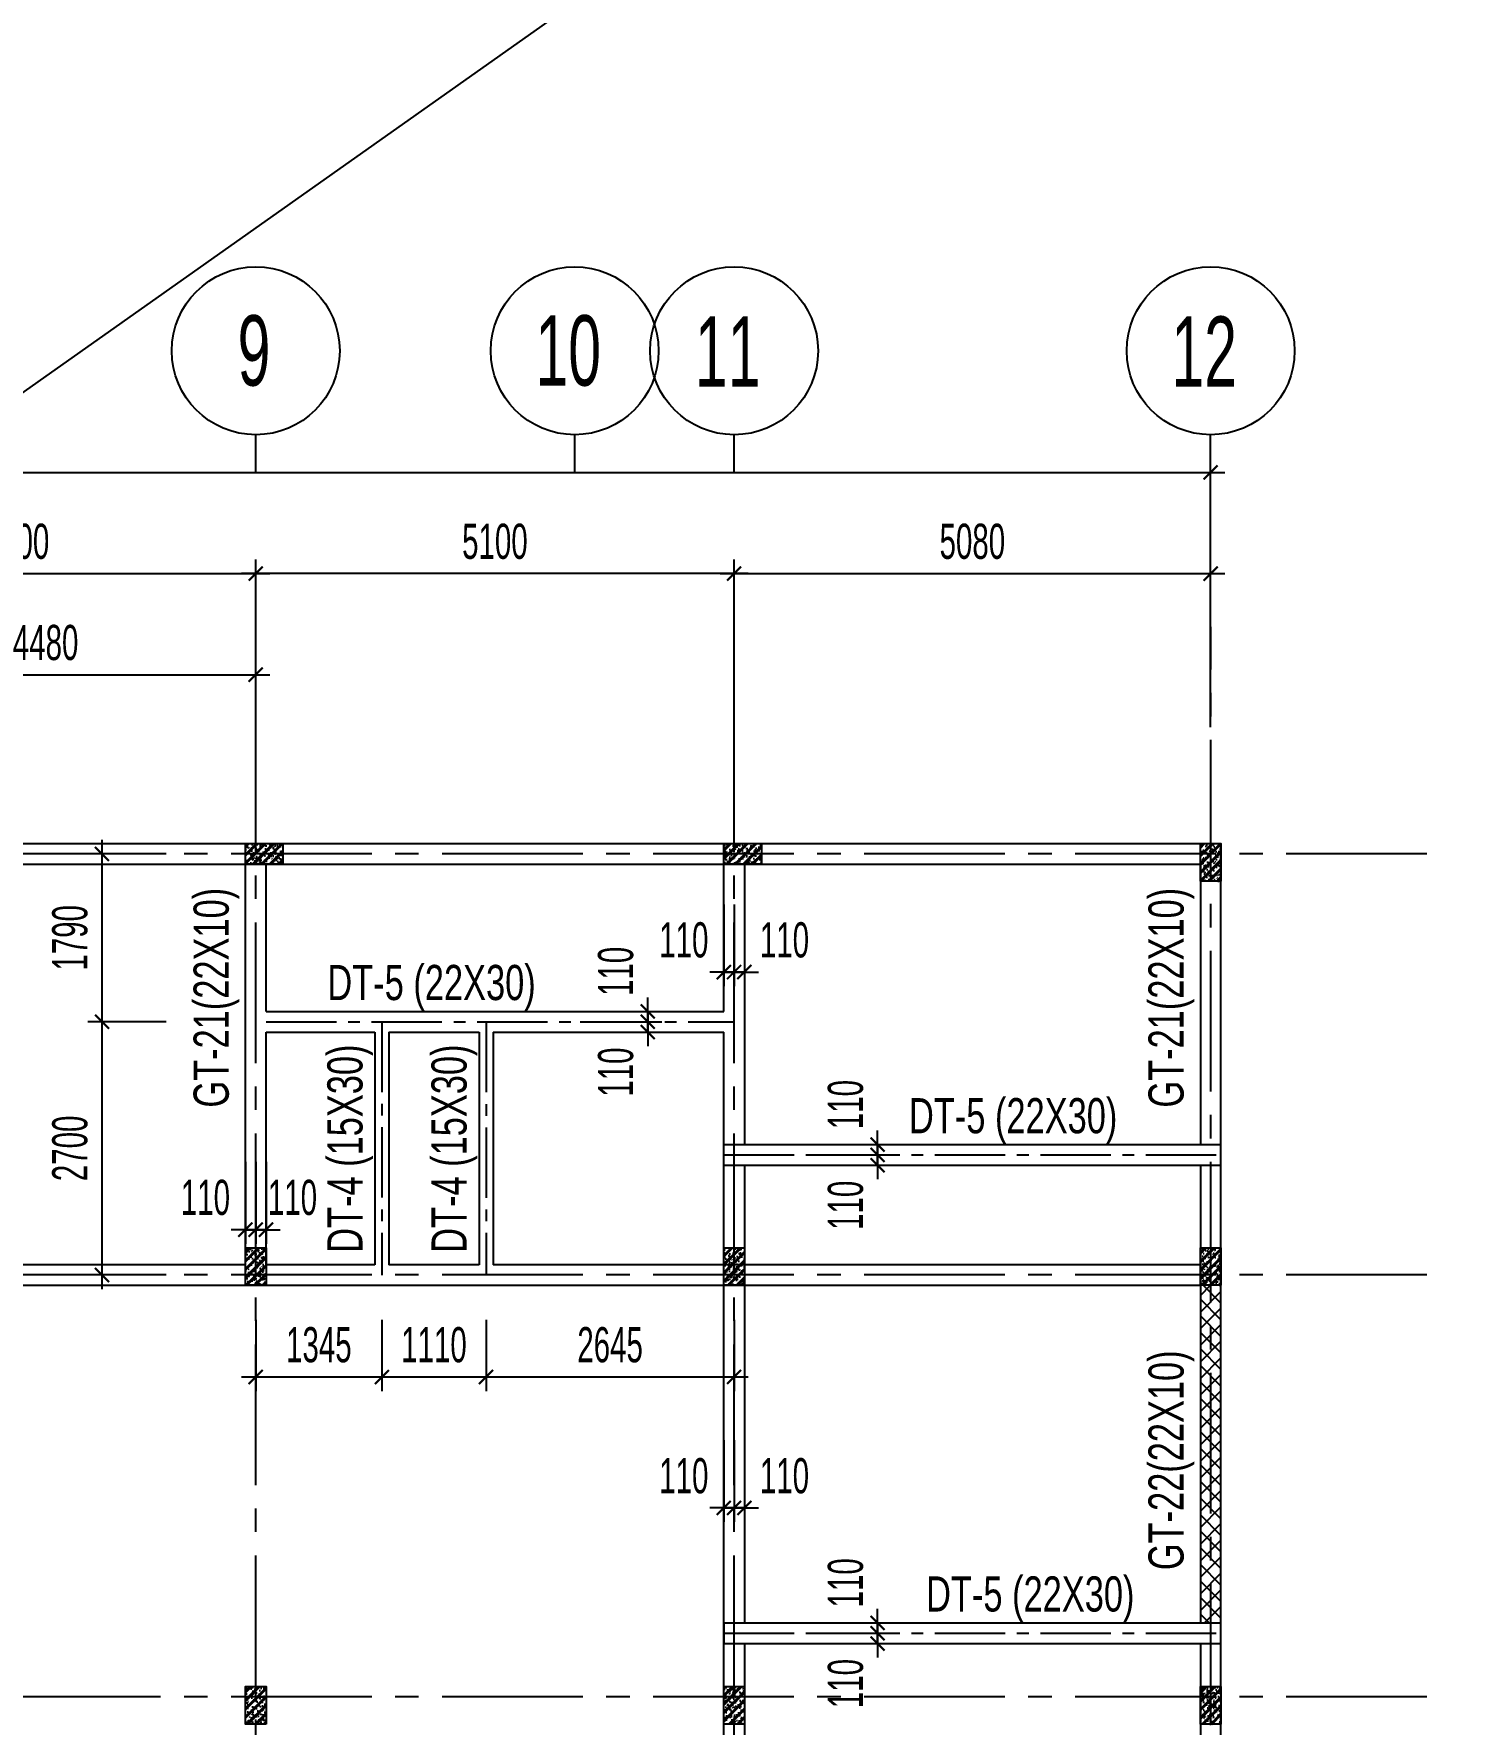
# Model space of a CAD drawing. Header units: millimetres. Extents: x 71 to 1994474, y -338610 to 1053.
# Drawn here: x 1924922 to 1940171, y -313024 to -294999 of the extents above; entities that cross this region are included whole.
import ezdxf
from ezdxf.enums import TextEntityAlignment as Align

# ---------------------------------------------------------------- set-up
doc = ezdxf.new("R2010")
doc.units = ezdxf.units.MM
doc.header["$LTSCALE"] = 1000
doc.header["$MEASUREMENT"] = 0
doc.header["$PDMODE"] = 3
doc.linetypes.add('CENTER2', pattern=[1.125, 0.75, -0.125, 0.125, -0.125])
doc.layers.get('0').update_dxf_attribs({"linetype": 'CONTINUOUS'})
doc.layers.get('Defpoints').update_dxf_attribs({"linetype": 'CONTINUOUS'})
for name, color, linetype in [('CDC.01.AXIS', 160, 'CENTER2'), ('CDC.02.DIM', 1, 'CONTINUOUS'), ('CDC.03.BORDER', 3, 'CONTINUOUS'), ('CDC.05.STEEL', 4, 'CONTINUOUS'), ('CDC.06.TEXT', 2, 'CONTINUOUS'), ('CDC.09.COLUMN', 4, 'CONTINUOUS'), ('CDC.10.HATCH', 163, 'CONTINUOUS'), ('KCS_CHI', 1, 'CONTINUOUS')]:
    doc.layers.add(name, color=color, linetype=linetype)
doc.layers.add('KCS_Plotter', color=11, linetype='CONTINUOUS', plot=False)
doc.styles.add('ARIAL', font='arial.ttf', dxfattribs={"width": 0.6})
doc.dimstyles.new('150', dxfattribs={"dimscale": 150, "dimtxt": 2.5, "dimasz": 1, "dimexe": 1, "dimexo": 0, "dimgap": 1, "dimtad": 1, "dimdec": 0, "dimdsep": 46, "dimtxsty": 'ARIAL', "dimblk": 'ARCHTICK', "dimcen": 1, "dimdle": 1, "dimclrd": 1, "dimclre": 1, "dimclrt": 2, "dimadec": 0, "dimazin": 0, "dimtfac": 0.00072, "dimtdec": 0, "dimtix": 1, "dimtmove": 2, "dimatfit": 3, "dimldrblk": 'ARCHTICK', "dimfxl": 1, "dimtolj": 1, "dimarcsym": 0})
pattern_1 = [(140, (-207.67, 121.95), (9.4128202, 107.5890274), [11.25, -123.75]), (85, (-207.67, 121.95), (-112.82882, -20.8127), [9, -99]), (190.4514, (-206.89, 130.92), (-103.4159313, 86.776407), [9.5610285, -105.171317]), (136.1842, (-237.67, 121.95), (24.827852, 160.086157), [16.875, -185.625]), (186.6356, (-235.6, 135.29), (-146.117681, 140.199406), [14.341543, -157.75695]), (81.1842, (-237.67, 121.95), (-146.11779, 140.199292), [13.5, -148.5]), (111, (-230.17, 136.95), (60.3928336, 89.536058), [11.25, -123.75]), (316, (-230.17, 136.95), (54.8309714, 100.7823184), [9, -99]), (161.4514, (-225.14, 144.41), (-48.3795745, 126.0333943), [9.5610285, -105.171317]), (157.5, (-207.673, 121.95), (-44.1561693, -23.3874275), [0, -97.8, 0, -100.5, 0, -99.375]), (94.5, (-207.673, 121.95), (-57.0154783, 42.5026386), [0, -57.3, 0, -95.55, 0, -37.875]), (57.5, (-207.673, 88.5), (3.3832308, 80.0733654), [0, -37.5, 0, -117, 0, -155.25]), (47.5, (-207.67, 73.5), (-15.0157473, 87.4779254), [0, -48.75, 0, -77.7, 0, -110.25]), (45, (-207.673, 121.95), (-45.0780573, 45.0780573), []), (45, (-226.05, 121.95), (-45.0780573, 45.0780573), [])]

# ---------------------------------------------------------------- blocks, each defined once
blk = doc.blocks.new('_ARCHTICK')
at = {"color": 0, "linetype": 'ByBlock', "const_width": 0.15}
blk.add_lwpolyline([(-0.5, -0.5), (0.5, 0.5)], dxfattribs=at)
blk = doc.blocks.new('*D106')
at = {"layer": 'CDC.02.DIM', "color": 1, "lineweight": -2, "transparency": 16777216}
for p, q in [((1890088, -302392), (1890088, -299526)), ((1937468, -302392), (1937468, -299526)), ((1889938, -299676), (1937618, -299676))]:
    blk.add_line(p, q, dxfattribs=at)
at = {"layer": 'Defpoints', "color": 0, "transparency": 16777216}
for p in [(1937468, -299676), (1890088, -302392), (1937468, -302392)]:
    blk.add_point(p, dxfattribs=at)
at = {"layer": 'CDC.02.DIM', "color": 1, "lineweight": -2, "transparency": 16777216, "xscale": 150, "yscale": 150, "zscale": 150, "rotation": 180}
blk.add_blockref('_ARCHTICK', (1890088, -299676), dxfattribs=at)
at = {"layer": 'CDC.02.DIM', "color": 1, "lineweight": -2, "transparency": 16777216, "xscale": 150, "yscale": 150, "zscale": 150}
blk.add_blockref('_ARCHTICK', (1937468, -299676), dxfattribs=at)
at = {"layer": 'CDC.02.DIM', "color": 2, "transparency": 16777216, "insert": (1913778, -299334), "char_height": 375, "attachment_point": 5, "style": 'ARIAL'}
blk.add_mtext('\\A1;47380', dxfattribs=at)
blk = doc.blocks.new('*D110')
at = {"layer": 'CDC.02.DIM', "color": 1, "lineweight": -2, "transparency": 16777216}
for p, q in [((1922188, -302392), (1922188, -300605)), ((1927288, -302392), (1927288, -300605)), ((1922038, -300755), (1927438, -300755))]:
    blk.add_line(p, q, dxfattribs=at)
at = {"layer": 'Defpoints', "color": 0, "transparency": 16777216}
for p in [(1927288, -300755), (1922188, -302392), (1927288, -302392)]:
    blk.add_point(p, dxfattribs=at)
at = {"layer": 'CDC.02.DIM', "color": 1, "lineweight": -2, "transparency": 16777216, "xscale": 150, "yscale": 150, "zscale": 150, "rotation": 180}
blk.add_blockref('_ARCHTICK', (1922188, -300755), dxfattribs=at)
at = {"layer": 'CDC.02.DIM', "color": 1, "lineweight": -2, "transparency": 16777216, "xscale": 150, "yscale": 150, "zscale": 150}
blk.add_blockref('_ARCHTICK', (1927288, -300755), dxfattribs=at)
at = {"layer": 'CDC.02.DIM', "color": 2, "transparency": 16777216, "insert": (1924738, -300413), "char_height": 375, "attachment_point": 5, "style": 'ARIAL'}
blk.add_mtext('\\A1;5100', dxfattribs=at)
blk = doc.blocks.new('*D111')
at = {"layer": 'CDC.02.DIM', "color": 1, "lineweight": -2, "transparency": 16777216}
for p, q in [((1932388, -302392), (1932388, -300605)), ((1937468, -302392), (1937468, -300605)), ((1932238, -300755), (1937618, -300755))]:
    blk.add_line(p, q, dxfattribs=at)
at = {"layer": 'Defpoints', "color": 0, "transparency": 16777216}
for p in [(1937468, -300755), (1932388, -302392), (1937468, -302392)]:
    blk.add_point(p, dxfattribs=at)
at = {"layer": 'CDC.02.DIM', "color": 1, "lineweight": -2, "transparency": 16777216, "xscale": 150, "yscale": 150, "zscale": 150, "rotation": 180}
blk.add_blockref('_ARCHTICK', (1932388, -300755), dxfattribs=at)
at = {"layer": 'CDC.02.DIM', "color": 1, "lineweight": -2, "transparency": 16777216, "xscale": 150, "yscale": 150, "zscale": 150}
blk.add_blockref('_ARCHTICK', (1937468, -300755), dxfattribs=at)
at = {"layer": 'CDC.02.DIM', "color": 2, "transparency": 16777216, "insert": (1934928, -300413), "char_height": 375, "attachment_point": 5, "style": 'ARIAL'}
blk.add_mtext('\\A1;5080', dxfattribs=at)
blk = doc.blocks.new('*D113')
at = {"layer": 'CDC.02.DIM', "color": 1, "lineweight": -2, "transparency": 16777216}
for p, q in [((1927288, -302392), (1927288, -300605)), ((1932388, -302392), (1932388, -300605)), ((1932538, -300755), (1927138, -300755))]:
    blk.add_line(p, q, dxfattribs=at)
at = {"layer": 'Defpoints', "color": 0, "transparency": 16777216}
for p in [(1927288, -300755), (1927288, -302392), (1932388, -302392)]:
    blk.add_point(p, dxfattribs=at)
at = {"layer": 'CDC.02.DIM', "color": 1, "lineweight": -2, "transparency": 16777216, "xscale": 150, "yscale": 150, "zscale": 150, "rotation": 180}
blk.add_blockref('_ARCHTICK', (1927288, -300755), dxfattribs=at)
at = {"layer": 'CDC.02.DIM', "color": 1, "lineweight": -2, "transparency": 16777216, "xscale": 150, "yscale": 150, "zscale": 150}
blk.add_blockref('_ARCHTICK', (1932388, -300755), dxfattribs=at)
at = {"layer": 'CDC.02.DIM', "color": 2, "transparency": 16777216, "insert": (1929838, -300413), "char_height": 375, "attachment_point": 5, "style": 'ARIAL'}
blk.add_mtext('\\A1;5100', dxfattribs=at)
blk = doc.blocks.new('MB LUOI COT')
at = {"layer": 'CDC.10.HATCH'}
h = blk.add_hatch(dxfattribs=at)
h.set_pattern_fill('1BETONG2-BOP', color=256, scale=15, angle=90, style=0, pattern_type=2)
h.set_pattern_definition(pattern_1)
h.paths.add_polyline_path([(1922628, 345028), (1922628, 345248), (1923028, 345248), (1923028, 345028)])
h = blk.add_hatch(dxfattribs=at)
h.set_pattern_fill('1BETONG2-BOP', color=256, scale=15, angle=90, style=0, pattern_type=2)
h.set_pattern_definition(pattern_1)
h.paths.add_polyline_path([(1927728, 345028), (1927728, 345248), (1928128, 345248), (1928128, 345028)])
h = blk.add_hatch(dxfattribs=at)
h.set_pattern_fill('1BETONG2-BOP', color=256, scale=15, angle=90, style=0, pattern_type=2)
h.set_pattern_definition(pattern_1)
h.paths.add_polyline_path([(1933028, 344848), (1932808, 344848), (1932808, 345248), (1933028, 345248)])
h = blk.add_hatch(dxfattribs=at)
h.set_pattern_fill('1BETONG2-BOP', color=256, scale=15, angle=90, style=0, pattern_type=2)
h.set_pattern_definition(pattern_1)
h.paths.add_polyline_path([(1922848, 340538), (1922628, 340538), (1922628, 340938), (1922848, 340938)])
h = blk.add_hatch(dxfattribs=at)
h.set_pattern_fill('1BETONG2-BOP', color=256, scale=15, angle=90, style=0, pattern_type=2)
h.set_pattern_definition(pattern_1)
h.paths.add_polyline_path([(1927948, 340538), (1927728, 340538), (1927728, 340938), (1927948, 340938)])
h = blk.add_hatch(dxfattribs=at)
h.set_pattern_fill('1BETONG2-BOP', color=256, scale=15, angle=90, style=0, pattern_type=2)
h.set_pattern_definition(pattern_1)
h.paths.add_polyline_path([(1933028, 340538), (1932808, 340538), (1932808, 340938), (1933028, 340938)])
h = blk.add_hatch(dxfattribs=at)
h.set_pattern_fill('1BETONG2-BOP', color=256, scale=15, angle=90, style=0, pattern_type=2)
h.set_pattern_definition(pattern_1)
h.paths.add_polyline_path([(1922848, 335858), (1922628, 335858), (1922628, 336258), (1922848, 336258)])
h = blk.add_hatch(dxfattribs=at)
h.set_pattern_fill('1BETONG2-BOP', color=256, scale=15, angle=90, style=0, pattern_type=2)
h.set_pattern_definition(pattern_1)
h.paths.add_polyline_path([(1927948, 335858), (1927728, 335858), (1927728, 336258), (1927948, 336258)])
h = blk.add_hatch(dxfattribs=at)
h.set_pattern_fill('1BETONG2-BOP', color=256, scale=15, angle=90, style=0, pattern_type=2)
h.set_pattern_definition(pattern_1)
h.paths.add_polyline_path([(1933028, 335858), (1932808, 335858), (1932808, 336258), (1933028, 336258)])
at = {"layer": 'CDC.01.AXIS', "ltscale": 2}
for p, q in [((1922738, 327158), (1922738, 347559)), ((1927838, 327158), (1927838, 347559)), ((1932918, 322354), (1932918, 347559)), ((1935224, 345138), (1883067, 345138)), ((1935224, 340648), (1883067, 340648)), ((1935224, 336148), (1883067, 336148))]:
    blk.add_line(p, q, dxfattribs=at)
at = {"layer": 'CDC.05.STEEL'}
for points in [[(1922628, 345028), (1922628, 345248), (1923028, 345248), (1923028, 345028)], [(1927728, 345028), (1927728, 345248), (1928128, 345248), (1928128, 345028)], [(1933028, 344848), (1932808, 344848), (1932808, 345248), (1933028, 345248)], [(1922848, 340538), (1922628, 340538), (1922628, 340938), (1922848, 340938)], [(1927948, 340538), (1927728, 340538), (1927728, 340938), (1927948, 340938)], [(1933028, 340538), (1932808, 340538), (1932808, 340938), (1933028, 340938)], [(1922848, 335858), (1922628, 335858), (1922628, 336258), (1922848, 336258)], [(1927948, 335858), (1927728, 335858), (1927728, 336258), (1927948, 336258)], [(1933028, 335858), (1932808, 335858), (1932808, 336258), (1933028, 336258)]]:
    blk.add_lwpolyline(points, close=True, dxfattribs=at)
blk = doc.blocks.new('*D132')
at = {"layer": 'CDC.02.DIM', "color": 1, "lineweight": -2, "transparency": 16777216}
for p, q in [((1922808, -302533), (1922808, -301683)), ((1927288, -302533), (1927288, -301683)), ((1922658, -301833), (1927438, -301833))]:
    blk.add_line(p, q, dxfattribs=at)
at = {"layer": 'Defpoints', "color": 0, "transparency": 16777216}
for p in [(1927288, -301833), (1922808, -302533), (1927288, -302533)]:
    blk.add_point(p, dxfattribs=at)
at = {"layer": 'CDC.02.DIM', "color": 1, "lineweight": -2, "transparency": 16777216, "xscale": 150, "yscale": 150, "zscale": 150, "rotation": 180}
blk.add_blockref('_ARCHTICK', (1922808, -301833), dxfattribs=at)
at = {"layer": 'CDC.02.DIM', "color": 1, "lineweight": -2, "transparency": 16777216, "xscale": 150, "yscale": 150, "zscale": 150}
blk.add_blockref('_ARCHTICK', (1927288, -301833), dxfattribs=at)
at = {"layer": 'CDC.02.DIM', "color": 2, "transparency": 16777216, "insert": (1925048, -301492), "char_height": 375, "attachment_point": 5, "style": 'ARIAL'}
blk.add_mtext('\\A1;4480', dxfattribs=at)
blk = doc.blocks.new('*D403')
at = {"layer": 'CDC.02.DIM', "color": 1, "lineweight": -2, "transparency": 16777216}
for p, q in [((1927288, -308714), (1927288, -309472)), ((1928633, -308714), (1928633, -309472)), ((1927138, -309322), (1928783, -309322))]:
    blk.add_line(p, q, dxfattribs=at)
at = {"layer": 'Defpoints', "color": 0, "transparency": 16777216}
for p in [(1927288, -308714), (1928633, -308714), (1928633, -309322)]:
    blk.add_point(p, dxfattribs=at)
at = {"layer": 'CDC.02.DIM', "color": 1, "lineweight": -2, "transparency": 16777216, "xscale": 150, "yscale": 150, "zscale": 150, "rotation": 180}
blk.add_blockref('_ARCHTICK', (1927288, -309322), dxfattribs=at)
at = {"layer": 'CDC.02.DIM', "color": 1, "lineweight": -2, "transparency": 16777216, "xscale": 150, "yscale": 150, "zscale": 150}
blk.add_blockref('_ARCHTICK', (1928633, -309322), dxfattribs=at)
at = {"layer": 'CDC.02.DIM', "color": 2, "transparency": 16777216, "insert": (1927961, -308980), "char_height": 375, "attachment_point": 5, "style": 'ARIAL'}
blk.add_mtext('\\A1;1345', dxfattribs=at)
blk = doc.blocks.new('*D404')
at = {"layer": 'CDC.02.DIM', "color": 1, "lineweight": -2, "transparency": 16777216}
for p, q in [((1928633, -308714), (1928633, -309472)), ((1929743, -308714), (1929743, -309472)), ((1928483, -309322), (1929893, -309322))]:
    blk.add_line(p, q, dxfattribs=at)
at = {"layer": 'Defpoints', "color": 0, "transparency": 16777216}
for p in [(1928633, -308714), (1929743, -308714), (1929743, -309322)]:
    blk.add_point(p, dxfattribs=at)
at = {"layer": 'CDC.02.DIM', "color": 1, "lineweight": -2, "transparency": 16777216, "xscale": 150, "yscale": 150, "zscale": 150, "rotation": 180}
blk.add_blockref('_ARCHTICK', (1928633, -309322), dxfattribs=at)
at = {"layer": 'CDC.02.DIM', "color": 1, "lineweight": -2, "transparency": 16777216, "xscale": 150, "yscale": 150, "zscale": 150}
blk.add_blockref('_ARCHTICK', (1929743, -309322), dxfattribs=at)
at = {"layer": 'CDC.02.DIM', "color": 2, "transparency": 16777216, "insert": (1929188, -308980), "char_height": 375, "attachment_point": 5, "style": 'ARIAL'}
blk.add_mtext('\\A1;1110', dxfattribs=at)
blk = doc.blocks.new('*D405')
at = {"layer": 'CDC.02.DIM', "color": 1, "lineweight": -2, "transparency": 16777216}
for p, q in [((1929743, -308714), (1929743, -309472)), ((1932388, -308714), (1932388, -309472)), ((1929593, -309322), (1932538, -309322))]:
    blk.add_line(p, q, dxfattribs=at)
at = {"layer": 'Defpoints', "color": 0, "transparency": 16777216}
for p in [(1929743, -308714), (1932388, -308714), (1932388, -309322)]:
    blk.add_point(p, dxfattribs=at)
at = {"layer": 'CDC.02.DIM', "color": 1, "lineweight": -2, "transparency": 16777216, "xscale": 150, "yscale": 150, "zscale": 150, "rotation": 180}
blk.add_blockref('_ARCHTICK', (1929743, -309322), dxfattribs=at)
at = {"layer": 'CDC.02.DIM', "color": 1, "lineweight": -2, "transparency": 16777216, "xscale": 150, "yscale": 150, "zscale": 150}
blk.add_blockref('_ARCHTICK', (1932388, -309322), dxfattribs=at)
at = {"layer": 'CDC.02.DIM', "color": 2, "transparency": 16777216, "insert": (1931066, -308980), "char_height": 375, "attachment_point": 5, "style": 'ARIAL'}
blk.add_mtext('\\A1;2645', dxfattribs=at)
blk = doc.blocks.new('*D408')
at = {"layer": 'CDC.02.DIM', "color": 1, "lineweight": -2, "transparency": 16777216}
for p, q in [((1925649, -303594), (1925649, -305684)), ((1926333, -303744), (1925499, -303744)), ((1926333, -305534), (1925499, -305534))]:
    blk.add_line(p, q, dxfattribs=at)
at = {"layer": 'Defpoints', "color": 0, "transparency": 16777216}
for p in [(1926333, -303744), (1925649, -305534), (1926333, -305534)]:
    blk.add_point(p, dxfattribs=at)
at = {"layer": 'CDC.02.DIM', "color": 1, "lineweight": -2, "transparency": 16777216, "xscale": 150, "yscale": 150, "zscale": 150}
for p, rotation in [((1925649, -303744), 90), ((1925649, -305534), 270)]:
    blk.add_blockref('_ARCHTICK', p, dxfattribs=dict(at, rotation=rotation))
at = {"layer": 'CDC.02.DIM', "color": 2, "transparency": 16777216, "insert": (1925308, -304639), "char_height": 375, "attachment_point": 5, "rotation": 90, "style": 'ARIAL'}
blk.add_mtext('\\A1;1790', dxfattribs=at)
blk = doc.blocks.new('*D409')
at = {"layer": 'CDC.02.DIM', "color": 1, "lineweight": -2, "transparency": 16777216}
for p, q in [((1925649, -305384), (1925649, -308384)), ((1926333, -305534), (1925499, -305534)), ((1926333, -308234), (1925499, -308234))]:
    blk.add_line(p, q, dxfattribs=at)
at = {"layer": 'Defpoints', "color": 0, "transparency": 16777216}
for p in [(1926333, -305534), (1925649, -308234), (1926333, -308234)]:
    blk.add_point(p, dxfattribs=at)
at = {"layer": 'CDC.02.DIM', "color": 1, "lineweight": -2, "transparency": 16777216, "xscale": 150, "yscale": 150, "zscale": 150}
for p, rotation in [((1925649, -305534), 90), ((1925649, -308234), 270)]:
    blk.add_blockref('_ARCHTICK', p, dxfattribs=dict(at, rotation=rotation))
at = {"layer": 'CDC.02.DIM', "color": 2, "transparency": 16777216, "insert": (1925308, -306884), "char_height": 375, "attachment_point": 5, "rotation": 90, "style": 'ARIAL'}
blk.add_mtext('\\A1;2700', dxfattribs=at)
blk = doc.blocks.new('*D493')
at = {"layer": 'CDC.02.DIM', "color": 1, "lineweight": -2, "transparency": 16777216}
for p, q in [((1932278, -309996), (1932278, -310868)), ((1932388, -309996), (1932388, -310868)), ((1932278, -310718), (1932128, -310718)), ((1932278, -310718), (1932388, -310718)), ((1932388, -310718), (1932538, -310718))]:
    blk.add_line(p, q, dxfattribs=at)
at = {"layer": 'Defpoints', "color": 0, "transparency": 16777216}
for p in [(1932278, -309996), (1932388, -309996), (1932388, -310718)]:
    blk.add_point(p, dxfattribs=at)
at = {"layer": 'CDC.02.DIM', "color": 1, "lineweight": -2, "transparency": 16777216, "xscale": 150, "yscale": 150, "zscale": 150}
blk.add_blockref('_ARCHTICK', (1932278, -310718), dxfattribs=at)
at = {"layer": 'CDC.02.DIM', "color": 1, "lineweight": -2, "transparency": 16777216, "xscale": 150, "yscale": 150, "zscale": 150, "rotation": 180}
blk.add_blockref('_ARCHTICK', (1932388, -310718), dxfattribs=at)
at = {"layer": 'CDC.02.DIM', "color": 2, "transparency": 16777216, "insert": (1931852, -310377), "char_height": 375, "attachment_point": 5, "style": 'ARIAL'}
blk.add_mtext('\\A1;110', dxfattribs=at)
blk = doc.blocks.new('*D494')
at = {"layer": 'CDC.02.DIM', "color": 1, "lineweight": -2, "transparency": 16777216}
for p, q in [((1932388, -309996), (1932388, -310868)), ((1932498, -309996), (1932498, -310868)), ((1932388, -310718), (1932238, -310718)), ((1932498, -310718), (1932388, -310718)), ((1932498, -310718), (1932648, -310718))]:
    blk.add_line(p, q, dxfattribs=at)
at = {"layer": 'Defpoints', "color": 0, "transparency": 16777216}
for p in [(1932388, -309996), (1932498, -309996), (1932388, -310718)]:
    blk.add_point(p, dxfattribs=at)
at = {"layer": 'CDC.02.DIM', "color": 1, "lineweight": -2, "transparency": 16777216, "xscale": 150, "yscale": 150, "zscale": 150}
blk.add_blockref('_ARCHTICK', (1932388, -310718), dxfattribs=at)
at = {"layer": 'CDC.02.DIM', "color": 1, "lineweight": -2, "transparency": 16777216, "xscale": 150, "yscale": 150, "zscale": 150, "rotation": 180}
blk.add_blockref('_ARCHTICK', (1932498, -310718), dxfattribs=at)
at = {"layer": 'CDC.02.DIM', "color": 2, "transparency": 16777216, "insert": (1932925, -310377), "char_height": 375, "attachment_point": 5, "style": 'ARIAL'}
blk.add_mtext('\\A1;110', dxfattribs=at)
blk = doc.blocks.new('*D507')
at = {"layer": 'CDC.02.DIM', "color": 1, "lineweight": -2, "transparency": 16777216}
for p, q in [((1933918, -312054), (1933918, -311904)), ((1933196, -312054), (1934068, -312054)), ((1933196, -312164), (1934068, -312164)), ((1933918, -312164), (1933918, -312054)), ((1933918, -312164), (1933918, -312314))]:
    blk.add_line(p, q, dxfattribs=at)
at = {"layer": 'Defpoints', "color": 0, "transparency": 16777216}
for p in [(1933196, -312054), (1933196, -312164), (1933918, -312054)]:
    blk.add_point(p, dxfattribs=at)
at = {"layer": 'CDC.02.DIM', "color": 1, "lineweight": -2, "transparency": 16777216, "xscale": 150, "yscale": 150, "zscale": 150}
for p, rotation in [((1933918, -312054), 270), ((1933918, -312164), 90)]:
    blk.add_blockref('_ARCHTICK', p, dxfattribs=dict(at, rotation=rotation))
at = {"layer": 'CDC.02.DIM', "color": 2, "transparency": 16777216, "insert": (1933577, -312591), "char_height": 375, "attachment_point": 5, "rotation": 90, "style": 'ARIAL'}
blk.add_mtext('\\A1;110', dxfattribs=at)
blk = doc.blocks.new('*D508')
at = {"layer": 'CDC.02.DIM', "color": 1, "lineweight": -2, "transparency": 16777216}
for p, q in [((1933918, -311944), (1933918, -311794)), ((1933196, -311944), (1934068, -311944)), ((1933918, -311944), (1933918, -312054)), ((1933196, -312054), (1934068, -312054)), ((1933918, -312054), (1933918, -312204))]:
    blk.add_line(p, q, dxfattribs=at)
at = {"layer": 'Defpoints', "color": 0, "transparency": 16777216}
for p in [(1933196, -311944), (1933196, -312054), (1933918, -312054)]:
    blk.add_point(p, dxfattribs=at)
at = {"layer": 'CDC.02.DIM', "color": 1, "lineweight": -2, "transparency": 16777216, "xscale": 150, "yscale": 150, "zscale": 150}
for p, rotation in [((1933918, -311944), 270), ((1933918, -312054), 90)]:
    blk.add_blockref('_ARCHTICK', p, dxfattribs=dict(at, rotation=rotation))
at = {"layer": 'CDC.02.DIM', "color": 2, "transparency": 16777216, "insert": (1933577, -311517), "char_height": 375, "attachment_point": 5, "rotation": 90, "style": 'ARIAL'}
blk.add_mtext('\\A1;110', dxfattribs=at)
blk = doc.blocks.new('*D509')
at = {"layer": 'CDC.02.DIM', "color": 1, "lineweight": -2, "transparency": 16777216}
for p, q in [((1933196, -306954), (1934068, -306954)), ((1933918, -306954), (1933918, -306804)), ((1933918, -307064), (1933918, -306954)), ((1933196, -307064), (1934068, -307064)), ((1933918, -307064), (1933918, -307214))]:
    blk.add_line(p, q, dxfattribs=at)
at = {"layer": 'Defpoints', "color": 0, "transparency": 16777216}
for p in [(1933196, -306954), (1933918, -306954), (1933196, -307064)]:
    blk.add_point(p, dxfattribs=at)
at = {"layer": 'CDC.02.DIM', "color": 1, "lineweight": -2, "transparency": 16777216, "xscale": 150, "yscale": 150, "zscale": 150}
for p, rotation in [((1933918, -306954), 270), ((1933918, -307064), 90)]:
    blk.add_blockref('_ARCHTICK', p, dxfattribs=dict(at, rotation=rotation))
at = {"layer": 'CDC.02.DIM', "color": 2, "transparency": 16777216, "insert": (1933577, -307491), "char_height": 375, "attachment_point": 5, "rotation": 90, "style": 'ARIAL'}
blk.add_mtext('\\A1;110', dxfattribs=at)
blk = doc.blocks.new('*D510')
at = {"layer": 'CDC.02.DIM', "color": 1, "lineweight": -2, "transparency": 16777216}
for p, q in [((1933918, -306844), (1933918, -306694)), ((1933196, -306844), (1934068, -306844)), ((1933196, -306954), (1934068, -306954)), ((1933918, -306844), (1933918, -306954)), ((1933918, -306954), (1933918, -307104))]:
    blk.add_line(p, q, dxfattribs=at)
at = {"layer": 'Defpoints', "color": 0, "transparency": 16777216}
for p in [(1933196, -306844), (1933196, -306954), (1933918, -306954)]:
    blk.add_point(p, dxfattribs=at)
at = {"layer": 'CDC.02.DIM', "color": 1, "lineweight": -2, "transparency": 16777216, "xscale": 150, "yscale": 150, "zscale": 150}
for p, rotation in [((1933918, -306844), 270), ((1933918, -306954), 90)]:
    blk.add_blockref('_ARCHTICK', p, dxfattribs=dict(at, rotation=rotation))
at = {"layer": 'CDC.02.DIM', "color": 2, "transparency": 16777216, "insert": (1933577, -306417), "char_height": 375, "attachment_point": 5, "rotation": 90, "style": 'ARIAL'}
blk.add_mtext('\\A1;110', dxfattribs=at)
blk = doc.blocks.new('*D511')
at = {"layer": 'CDC.02.DIM', "color": 1, "lineweight": -2, "transparency": 16777216}
for p, q in [((1931468, -305534), (1931468, -305384)), ((1930746, -305534), (1931618, -305534)), ((1930746, -305644), (1931618, -305644)), ((1931468, -305644), (1931468, -305534)), ((1931468, -305644), (1931468, -305794))]:
    blk.add_line(p, q, dxfattribs=at)
at = {"layer": 'Defpoints', "color": 0, "transparency": 16777216}
for p in [(1930746, -305534), (1930746, -305644), (1931468, -305534)]:
    blk.add_point(p, dxfattribs=at)
at = {"layer": 'CDC.02.DIM', "color": 1, "lineweight": -2, "transparency": 16777216, "xscale": 150, "yscale": 150, "zscale": 150}
for p, rotation in [((1931468, -305534), 270), ((1931468, -305644), 90)]:
    blk.add_blockref('_ARCHTICK', p, dxfattribs=dict(at, rotation=rotation))
at = {"layer": 'CDC.02.DIM', "color": 2, "transparency": 16777216, "insert": (1931127, -306071), "char_height": 375, "attachment_point": 5, "rotation": 90, "style": 'ARIAL'}
blk.add_mtext('\\A1;110', dxfattribs=at)
blk = doc.blocks.new('*D512')
at = {"layer": 'CDC.02.DIM', "color": 1, "lineweight": -2, "transparency": 16777216}
for p, q in [((1931468, -305424), (1931468, -305274)), ((1930746, -305424), (1931618, -305424)), ((1931468, -305424), (1931468, -305534)), ((1930746, -305534), (1931618, -305534)), ((1931468, -305534), (1931468, -305684))]:
    blk.add_line(p, q, dxfattribs=at)
at = {"layer": 'Defpoints', "color": 0, "transparency": 16777216}
for p in [(1930746, -305424), (1930746, -305534), (1931468, -305534)]:
    blk.add_point(p, dxfattribs=at)
at = {"layer": 'CDC.02.DIM', "color": 1, "lineweight": -2, "transparency": 16777216, "xscale": 150, "yscale": 150, "zscale": 150}
for p, rotation in [((1931468, -305424), 270), ((1931468, -305534), 90)]:
    blk.add_blockref('_ARCHTICK', p, dxfattribs=dict(at, rotation=rotation))
at = {"layer": 'CDC.02.DIM', "color": 2, "transparency": 16777216, "insert": (1931127, -304997), "char_height": 375, "attachment_point": 5, "rotation": 90, "style": 'ARIAL'}
blk.add_mtext('\\A1;110', dxfattribs=at)
blk = doc.blocks.new('*D531')
at = {"layer": 'CDC.02.DIM', "color": 1, "lineweight": -2, "transparency": 16777216}
for p, q in [((1927178, -307028), (1927178, -307901)), ((1927288, -307028), (1927288, -307901)), ((1927178, -307751), (1927028, -307751)), ((1927178, -307751), (1927288, -307751)), ((1927288, -307751), (1927438, -307751))]:
    blk.add_line(p, q, dxfattribs=at)
at = {"layer": 'Defpoints', "color": 0, "transparency": 16777216}
for p in [(1927178, -307028), (1927288, -307028), (1927288, -307751)]:
    blk.add_point(p, dxfattribs=at)
at = {"layer": 'CDC.02.DIM', "color": 1, "lineweight": -2, "transparency": 16777216, "xscale": 150, "yscale": 150, "zscale": 150}
blk.add_blockref('_ARCHTICK', (1927178, -307751), dxfattribs=at)
at = {"layer": 'CDC.02.DIM', "color": 1, "lineweight": -2, "transparency": 16777216, "xscale": 150, "yscale": 150, "zscale": 150, "rotation": 180}
blk.add_blockref('_ARCHTICK', (1927288, -307751), dxfattribs=at)
at = {"layer": 'CDC.02.DIM', "color": 2, "transparency": 16777216, "insert": (1926752, -307409), "char_height": 375, "attachment_point": 5, "style": 'ARIAL'}
blk.add_mtext('\\A1;110', dxfattribs=at)
blk = doc.blocks.new('*D532')
at = {"layer": 'CDC.02.DIM', "color": 1, "lineweight": -2, "transparency": 16777216}
for p, q in [((1927288, -307028), (1927288, -307901)), ((1927398, -307028), (1927398, -307901)), ((1927288, -307751), (1927138, -307751)), ((1927398, -307751), (1927288, -307751)), ((1927398, -307751), (1927548, -307751))]:
    blk.add_line(p, q, dxfattribs=at)
at = {"layer": 'Defpoints', "color": 0, "transparency": 16777216}
for p in [(1927288, -307028), (1927398, -307028), (1927288, -307751)]:
    blk.add_point(p, dxfattribs=at)
at = {"layer": 'CDC.02.DIM', "color": 1, "lineweight": -2, "transparency": 16777216, "xscale": 150, "yscale": 150, "zscale": 150}
blk.add_blockref('_ARCHTICK', (1927288, -307751), dxfattribs=at)
at = {"layer": 'CDC.02.DIM', "color": 1, "lineweight": -2, "transparency": 16777216, "xscale": 150, "yscale": 150, "zscale": 150, "rotation": 180}
blk.add_blockref('_ARCHTICK', (1927398, -307751), dxfattribs=at)
at = {"layer": 'CDC.02.DIM', "color": 2, "transparency": 16777216, "insert": (1927680, -307409), "char_height": 375, "attachment_point": 5, "style": 'ARIAL'}
blk.add_mtext('\\A1;110', dxfattribs=at)
blk = doc.blocks.new('*D533')
at = {"layer": 'CDC.02.DIM', "color": 1, "lineweight": -2, "transparency": 16777216}
for p, q in [((1932278, -304282), (1932278, -305154)), ((1932388, -304282), (1932388, -305154)), ((1932278, -305004), (1932128, -305004)), ((1932278, -305004), (1932388, -305004)), ((1932388, -305004), (1932538, -305004))]:
    blk.add_line(p, q, dxfattribs=at)
at = {"layer": 'Defpoints', "color": 0, "transparency": 16777216}
for p in [(1932278, -304282), (1932388, -304282), (1932388, -305004)]:
    blk.add_point(p, dxfattribs=at)
at = {"layer": 'CDC.02.DIM', "color": 1, "lineweight": -2, "transparency": 16777216, "xscale": 150, "yscale": 150, "zscale": 150}
blk.add_blockref('_ARCHTICK', (1932278, -305004), dxfattribs=at)
at = {"layer": 'CDC.02.DIM', "color": 1, "lineweight": -2, "transparency": 16777216, "xscale": 150, "yscale": 150, "zscale": 150, "rotation": 180}
blk.add_blockref('_ARCHTICK', (1932388, -305004), dxfattribs=at)
at = {"layer": 'CDC.02.DIM', "color": 2, "transparency": 16777216, "insert": (1931852, -304663), "char_height": 375, "attachment_point": 5, "style": 'ARIAL'}
blk.add_mtext('\\A1;110', dxfattribs=at)
blk = doc.blocks.new('*D534')
at = {"layer": 'CDC.02.DIM', "color": 1, "lineweight": -2, "transparency": 16777216}
for p, q in [((1932388, -304282), (1932388, -305154)), ((1932498, -304282), (1932498, -305154)), ((1932388, -305004), (1932238, -305004)), ((1932498, -305004), (1932388, -305004)), ((1932498, -305004), (1932648, -305004))]:
    blk.add_line(p, q, dxfattribs=at)
at = {"layer": 'Defpoints', "color": 0, "transparency": 16777216}
for p in [(1932388, -304282), (1932498, -304282), (1932388, -305004)]:
    blk.add_point(p, dxfattribs=at)
at = {"layer": 'CDC.02.DIM', "color": 1, "lineweight": -2, "transparency": 16777216, "xscale": 150, "yscale": 150, "zscale": 150}
blk.add_blockref('_ARCHTICK', (1932388, -305004), dxfattribs=at)
at = {"layer": 'CDC.02.DIM', "color": 1, "lineweight": -2, "transparency": 16777216, "xscale": 150, "yscale": 150, "zscale": 150, "rotation": 180}
blk.add_blockref('_ARCHTICK', (1932498, -305004), dxfattribs=at)
at = {"layer": 'CDC.02.DIM', "color": 2, "transparency": 16777216, "insert": (1932925, -304663), "char_height": 375, "attachment_point": 5, "style": 'ARIAL'}
blk.add_mtext('\\A1;110', dxfattribs=at)

msp = doc.modelspace()

# ---------------------------------------------------------------- hatches: boundary and pattern name
at = {"layer": 'CDC.10.HATCH'}
h = msp.add_hatch(dxfattribs=at)
h.set_pattern_fill('ANSI37', color=256, scale=1000, style=0)
h.set_pattern_definition([(45, (4550.63, -459882.05), (-88.388348, 88.388348), []), (135, (4550.63, -459882.05), (-88.388348, -88.388348), [])])
h.paths.add_polyline_path([(1937468.4, -308344.4), (1937358.4, -308344.4), (1937358.4, -311944.4), (1937468.4, -311944.4)])
h.paths.add_polyline_path([(1937578.4, -308344.4), (1937468.4, -308344.4), (1937468.4, -311944.4), (1937578.4, -311944.4)])

# ---------------------------------------------------------------- linework, layer by layer
at = {"layer": 'CDC.01.AXIS'}
for p, q in [((1927398.4, -305534.4), (1932388.4, -305534.4)), ((1928633.4, -305534.4), (1928633.4, -308234.4)), ((1929743.4, -305536.1), (1929743.4, -308234.4)), ((1932278.4, -306954.4), (1937578.4, -306954.4)), ((1932278.4, -312054.4), (1937578.4, -312054.4))]:
    msp.add_line(p, q, dxfattribs=at)
at = {"layer": 'CDC.03.BORDER'}
for p, q in [((1900578.4, -303634.4), (1937578.4, -303634.4)), ((1937578.4, -312624.4), (1937578.4, -303634.4)), ((1922918.4, -303854.4), (1937358.4, -303854.4)), ((1927178.4, -308124.4), (1927178.4, -303854.4)), ((1927398.4, -305424.4), (1927398.4, -303854.4)), ((1932278.4, -305424.4), (1932278.4, -303854.4)), ((1932498.4, -303854.4), (1932498.4, -306844.4)), ((1937358.4, -303854.4), (1937358.4, -306844.4)), ((1927398.4, -305424.4), (1932278.4, -305424.4)), ((1927398.4, -305644.4), (1928558.4, -305644.4)), ((1927398.4, -308124.4), (1927398.4, -305644.4)), ((1928558.4, -305644.4), (1928558.4, -308124.4)), ((1928708.4, -305644.4), (1928708.4, -308124.4)), ((1928708.4, -305644.4), (1929668.4, -305644.4)), ((1929668.4, -305644.4), (1929668.4, -308124.4)), ((1929818.4, -305644.4), (1929818.4, -308124.4)), ((1929818.4, -305644.4), (1932278.4, -305644.4)), ((1932278.4, -317124.4), (1932278.4, -305644.4)), ((1932278.4, -306844.4), (1937578.4, -306844.4)), ((1932278.4, -307064.4), (1937578.4, -307064.4)), ((1932498.4, -307064.4), (1932498.4, -311944.4)), ((1937358.4, -307064.4), (1937358.4, -311944.4)), ((1927178.4, -308124.4), (1922918.4, -308124.4)), ((1928558.4, -308124.4), (1927398.4, -308124.4)), ((1929668.4, -308124.4), (1928708.4, -308124.4)), ((1937358.4, -308124.4), (1929818.4, -308124.4)), ((1910378.4, -308344.4), (1937358.4, -308344.4)), ((1932678.4, -308344.4), (1937358.4, -308344.4)), ((1932278.4, -311944.4), (1937578.4, -311944.4)), ((1932278.4, -311944.4), (1932278.4, -312164.4)), ((1932278.4, -312164.4), (1937578.4, -312164.4)), ((1932498.4, -312164.4), (1932498.4, -317124.4)), ((1937358.4, -312164.4), (1937358.4, -316834.4)), ((1937578.4, -317124.4), (1937578.4, -312934.4))]:
    msp.add_line(p, q, dxfattribs=at)
at = {"layer": 'KCS_CHI'}
for p, q in [((1927288.4, -299675.9), (1927288.4, -299273.9)), ((1930688.4, -299675.9), (1930688.4, -299273.9)), ((1932388.4, -299675.9), (1932388.4, -299273.9)), ((1937468.4, -299675.9), (1937468.4, -299273.9))]:
    msp.add_line(p, q, dxfattribs=at)
for centre in [(1927288.4, -298379.1), (1930688.4, -298379.1), (1932388.4, -298379.1), (1937468.4, -298379.1)]:
    msp.add_circle(centre, 894.9, dxfattribs=at)
at = {"layer": 'KCS_Plotter'}
msp.add_line((1868473.8, -338610.3), (1994473.8, -249616.3), dxfattribs=at)

# ---------------------------------------------------------------- block references
at = {"layer": 'CDC.09.COLUMN'}
msp.add_blockref('MB LUOI COT', (4550.6, -648882.1), dxfattribs=at)

# ---------------------------------------------------------------- texts
at = {"layer": 'CDC.06.TEXT', "style": 'ARIAL', "width": 0.6}
for s, p in [('9', (1927095, -298750.1)), ('10', (1930270, -298750.1)), ('11', (1931970, -298762.8)), ('12', (1937050, -298762.8))]:
    msp.add_text(s, height=750, dxfattribs=at).set_placement(p)
at = {"layer": 'CDC.06.TEXT', "style": 'ARIAL', "width": 0.7}
for s, p in [('GT-21(22X10)', (1926812.9, -305277.7)), ('GT-21(22X10)', (1936992.9, -305277.7)), ('DT-4 (15X30)', (1928238.9, -306887.3)), ('DT-4 (15X30)', (1929348.9, -306887.3)), ('GT-22(22X10)', (1936992.9, -310209.9))]:
    msp.add_text(s, height=375, rotation=90, dxfattribs=at).set_placement(p, align=Align.MIDDLE_CENTER)
for p in [(1929162.5, -305115.4), (1935363, -306535.4), (1935545.3, -311635.4)]:
    msp.add_text('DT-5 (22X30)', height=375, dxfattribs=at).set_placement(p, align=Align.MIDDLE_CENTER)

# ---------------------------------------------------------------- dimensions: what is measured, and where the dimension line sits
at = {"layer": 'CDC.02.DIM'}
for base, p1, p2, picture, middle in [((1937468.4, -299675.9), (1890088.4, -302391.5), (1937468.4, -302391.5), '*D106', (1913778.4, -299334.3)), ((1927288.4, -300754.5), (1922188.4, -302391.5), (1927288.4, -302391.5), '*D110', (1924738.4, -300413)), ((1927288.4, -300754.5), (1932388.4, -302391.5), (1927288.4, -302391.5), '*D113', (1929838.4, -300413)), ((1937468.4, -300754.5), (1932388.4, -302391.5), (1937468.4, -302391.5), '*D111', (1934928.4, -300413)), ((1927288.4, -301833.1), (1922808.4, -302533), (1927288.4, -302533), '*D132', (1925048.4, -301491.6)), ((1928633.4, -309321.9), (1927288.4, -308714.4), (1928633.4, -308714.4), '*D403', (1927960.9, -308980.3)), ((1929743.4, -309321.9), (1928633.4, -308714.4), (1929743.4, -308714.4), '*D404', (1929188.4, -308980.4)), ((1932388.4, -309321.9), (1929743.4, -308714.4), (1932388.4, -308714.4), '*D405', (1931065.9, -308980.4))]:
    dim = msp.add_linear_dim(base=base, p1=p1, p2=p2, dimstyle='150', dxfattribs=at)
    dim.commit()
    dim.dimension.update_dxf_attribs({"geometry": picture, "text_midpoint": middle})
for base, p1, p2, picture, middle in [((1925649, -305534.4), (1926332.6, -303744.4), (1926332.6, -305534.4), '*D408', (1925307.5, -304639.4)), ((1925649, -308234.4), (1926332.6, -305534.4), (1926332.6, -308234.4), '*D409', (1925307.5, -306884.4))]:
    dim = msp.add_linear_dim(base=base, p1=p1, p2=p2, angle=90, dimstyle='150', dxfattribs=at)
    dim.commit()
    dim.dimension.update_dxf_attribs({"geometry": picture, "text_midpoint": middle})
for base, p1, p2, picture, middle in [((1932388.4, -305004.3), (1932278.4, -304281.7), (1932388.4, -304281.7), '*D533', (1931851.5, -304662.8)), ((1927288.4, -307750.7), (1927178.4, -307028.2), (1927288.4, -307028.2), '*D531', (1926751.5, -307409.3)), ((1932388.4, -310718.3), (1932278.4, -309995.8), (1932388.4, -309995.8), '*D493', (1931851.5, -310376.9))]:
    dim = msp.add_linear_dim(base=base, p1=p1, p2=p2, dimstyle='150', dxfattribs=at)
    dim.commit()
    dim.dimension.update_dxf_attribs({"geometry": picture, "text_midpoint": middle, "dimtype": 160})
for base, p1, p2, angle, picture, middle in [((1932388.4, -305004.3), (1932498.4, -304281.7), (1932388.4, -304281.7), 180, '*D534', (1932925.4, -304662.8)), ((1931468.3, -305534.4), (1930745.7, -305424.4), (1930745.7, -305534.4), 270, '*D512', (1931126.8, -304997.4)), ((1931468.3, -305534.4), (1930745.7, -305644.4), (1930745.7, -305534.4), 90, '*D511', (1931126.8, -306071.3)), ((1933918.1, -306954.4), (1933195.5, -306844.4), (1933195.5, -306954.4), 270, '*D510', (1933576.6, -306417.4)), ((1933918.1, -306954.4), (1933195.5, -307064.4), (1933195.5, -306954.4), 90, '*D509', (1933576.6, -307491.3)), ((1927288.4, -307750.7), (1927398.4, -307028.2), (1927288.4, -307028.2), 180, '*D532', (1927680.5, -307409.3)), ((1932388.4, -310718.3), (1932498.4, -309995.8), (1932388.4, -309995.8), 180, '*D494', (1932925.4, -310376.9)), ((1933918.1, -312054.4), (1933195.5, -311944.4), (1933195.5, -312054.4), 270, '*D508', (1933576.6, -311517.4)), ((1933918.1, -312054.4), (1933195.5, -312164.4), (1933195.5, -312054.4), 90, '*D507', (1933576.6, -312591.3))]:
    dim = msp.add_linear_dim(base=base, p1=p1, p2=p2, angle=angle, dimstyle='150', dxfattribs=at)
    dim.commit()
    dim.dimension.update_dxf_attribs({"geometry": picture, "text_midpoint": middle, "dimtype": 160})

doc.saveas('drawing.dxf')
